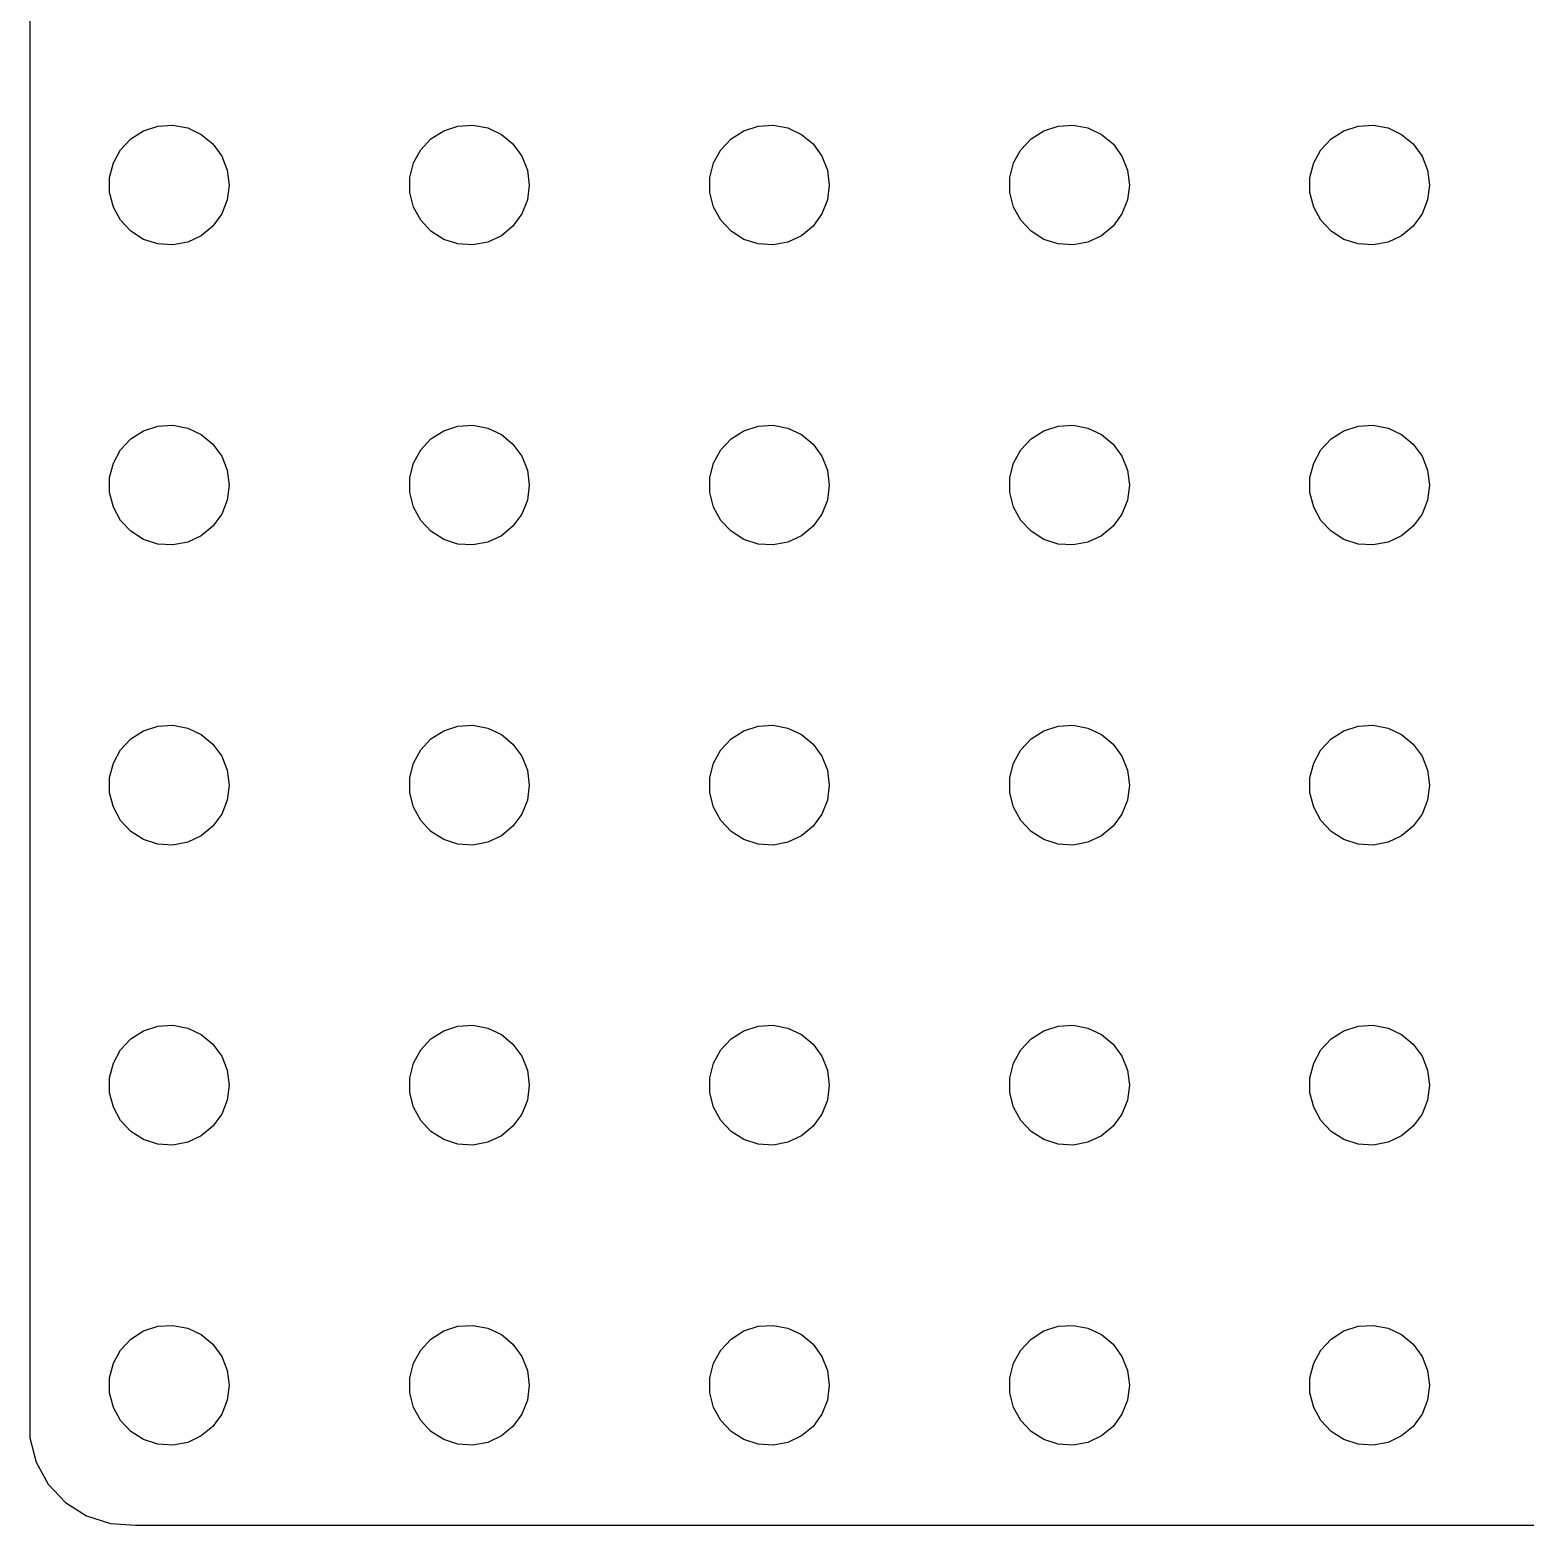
# Model space of a CAD drawing. Header units: metres. Extents: x -149 to 150, y -149 to 149.
# Drawn here: x -149.5 to -74.7, y -149.5 to -74.7 of the extents above; entities that cross this region are included whole.
import ezdxf

# ---------------------------------------------------------------- set-up
doc = ezdxf.new("R2010")
doc.units = ezdxf.units.M

msp = doc.modelspace()

# ---------------------------------------------------------------- linework, layer by layer
for p, q in [((-149.461, 145.127), (-149.461, -145.127)), ((-144.412, -80.1885), (-143.777, -79.7855)), ((-143.777, -79.7855), (-143.062, -79.5531)), ((-143.062, -79.5531), (-142.312, -79.5059)), ((-142.312, -79.5059), (-141.573, -79.6468)), ((-141.573, -79.6468), (-140.893, -79.967)), ((-140.893, -79.967), (-140.313, -80.4464)), ((-129.412, -80.1885), (-128.777, -79.7855)), ((-128.777, -79.7855), (-128.062, -79.5531)), ((-128.062, -79.5531), (-127.312, -79.5059)), ((-127.312, -79.5059), (-126.573, -79.6468)), ((-126.573, -79.6468), (-125.893, -79.967)), ((-125.893, -79.967), (-125.313, -80.4464)), ((-114.412, -80.1885), (-113.777, -79.7855)), ((-113.777, -79.7855), (-113.062, -79.5531)), ((-113.062, -79.5531), (-112.312, -79.5059)), ((-112.312, -79.5059), (-111.573, -79.6468)), ((-111.573, -79.6468), (-110.893, -79.967)), ((-110.893, -79.967), (-110.313, -80.4464)), ((-99.4123, -80.1885), (-98.7773, -79.7855)), ((-98.7773, -79.7855), (-98.0621, -79.5531)), ((-98.0621, -79.5531), (-97.3116, -79.5059)), ((-97.3116, -79.5059), (-96.573, -79.6468)), ((-96.573, -79.6468), (-95.8925, -79.967)), ((-95.8925, -79.967), (-95.3131, -80.4464)), ((-84.4123, -80.1885), (-83.7773, -79.7855)), ((-83.7773, -79.7855), (-83.0621, -79.5531)), ((-83.0621, -79.5531), (-82.3116, -79.5059)), ((-82.3116, -79.5059), (-81.573, -79.6468)), ((-81.573, -79.6468), (-80.8925, -79.967)), ((-80.8925, -79.967), (-80.3131, -80.4464)), ((-144.927, -80.7366), (-144.412, -80.1885)), ((-140.313, -80.4464), (-139.871, -81.0547)), ((-129.927, -80.7366), (-129.412, -80.1885)), ((-125.313, -80.4464), (-124.871, -81.0547)), ((-114.927, -80.7366), (-114.412, -80.1885)), ((-110.313, -80.4464), (-109.871, -81.0547)), ((-99.927, -80.7366), (-99.4123, -80.1885)), ((-95.3131, -80.4464), (-94.8711, -81.0547)), ((-84.927, -80.7366), (-84.4123, -80.1885)), ((-80.3131, -80.4464), (-79.8711, -81.0547)), ((-145.476, -82.124), (-145.289, -81.3956)), ((-145.289, -81.3956), (-144.927, -80.7366)), ((-139.871, -81.0547), (-139.594, -81.7539)), ((-130.476, -82.124), (-130.289, -81.3956)), ((-130.289, -81.3956), (-129.927, -80.7366)), ((-124.871, -81.0547), (-124.594, -81.7539)), ((-115.476, -82.124), (-115.289, -81.3956)), ((-115.289, -81.3956), (-114.927, -80.7366)), ((-109.871, -81.0547), (-109.594, -81.7539)), ((-100.476, -82.124), (-100.289, -81.3956)), ((-100.289, -81.3956), (-99.927, -80.7366)), ((-94.8711, -81.0547), (-94.5943, -81.7539)), ((-85.4763, -82.124), (-85.2893, -81.3956)), ((-85.2893, -81.3956), (-84.927, -80.7366)), ((-79.8711, -81.0547), (-79.5943, -81.7539)), ((-145.476, -82.876), (-145.476, -82.124)), ((-139.594, -81.7539), (-139.5, -82.5)), ((-130.476, -82.876), (-130.476, -82.124)), ((-124.594, -81.7539), (-124.5, -82.5)), ((-115.476, -82.876), (-115.476, -82.124)), ((-109.594, -81.7539), (-109.5, -82.5)), ((-100.476, -82.876), (-100.476, -82.124)), ((-94.5943, -81.7539), (-94.5, -82.5)), ((-85.4763, -82.876), (-85.4763, -82.124)), ((-79.5943, -81.7539), (-79.5, -82.5)), ((-145.289, -83.6044), (-145.476, -82.876)), ((-139.5, -82.5), (-139.594, -83.2461)), ((-130.289, -83.6044), (-130.476, -82.876)), ((-124.5, -82.5), (-124.594, -83.2461)), ((-115.289, -83.6044), (-115.476, -82.876)), ((-109.5, -82.5), (-109.594, -83.2461)), ((-100.289, -83.6044), (-100.476, -82.876)), ((-94.5, -82.5), (-94.5943, -83.2461)), ((-85.2893, -83.6044), (-85.4763, -82.876)), ((-79.5, -82.5), (-79.5943, -83.2461)), ((-144.927, -84.2634), (-145.289, -83.6044)), ((-139.594, -83.2461), (-139.871, -83.9453)), ((-129.927, -84.2634), (-130.289, -83.6044)), ((-124.594, -83.2461), (-124.871, -83.9453)), ((-114.927, -84.2634), (-115.289, -83.6044)), ((-109.594, -83.2461), (-109.871, -83.9453)), ((-99.927, -84.2634), (-100.289, -83.6044)), ((-94.5943, -83.2461), (-94.8711, -83.9453)), ((-84.927, -84.2634), (-85.2893, -83.6044)), ((-79.5943, -83.2461), (-79.8711, -83.9453)), ((-144.412, -84.8115), (-144.927, -84.2634)), ((-139.871, -83.9453), (-140.313, -84.5536)), ((-129.412, -84.8115), (-129.927, -84.2634)), ((-124.871, -83.9453), (-125.313, -84.5536)), ((-114.412, -84.8115), (-114.927, -84.2634)), ((-109.871, -83.9453), (-110.313, -84.5536)), ((-99.4123, -84.8115), (-99.927, -84.2634)), ((-94.8711, -83.9453), (-95.3131, -84.5536)), ((-84.4123, -84.8115), (-84.927, -84.2634)), ((-79.8711, -83.9453), (-80.3131, -84.5536)), ((-143.777, -85.2145), (-144.412, -84.8115)), ((-140.893, -85.033), (-141.573, -85.3532)), ((-140.313, -84.5536), (-140.893, -85.033)), ((-128.777, -85.2145), (-129.412, -84.8115)), ((-125.893, -85.033), (-126.573, -85.3532)), ((-125.313, -84.5536), (-125.893, -85.033)), ((-113.777, -85.2145), (-114.412, -84.8115)), ((-110.893, -85.033), (-111.573, -85.3532)), ((-110.313, -84.5536), (-110.893, -85.033)), ((-98.7773, -85.2145), (-99.4123, -84.8115)), ((-95.8925, -85.033), (-96.573, -85.3532)), ((-95.3131, -84.5536), (-95.8925, -85.033)), ((-83.7773, -85.2145), (-84.4123, -84.8115)), ((-80.8925, -85.033), (-81.573, -85.3532)), ((-80.3131, -84.5536), (-80.8925, -85.033)), ((-143.062, -85.4469), (-143.777, -85.2145)), ((-142.312, -85.4941), (-143.062, -85.4469)), ((-141.573, -85.3532), (-142.312, -85.4941)), ((-128.062, -85.4469), (-128.777, -85.2145)), ((-127.312, -85.4941), (-128.062, -85.4469)), ((-126.573, -85.3532), (-127.312, -85.4941)), ((-113.062, -85.4469), (-113.777, -85.2145)), ((-112.312, -85.4941), (-113.062, -85.4469)), ((-111.573, -85.3532), (-112.312, -85.4941)), ((-98.0621, -85.4469), (-98.7773, -85.2145)), ((-97.3116, -85.4941), (-98.0621, -85.4469)), ((-96.573, -85.3532), (-97.3116, -85.4941)), ((-83.0621, -85.4469), (-83.7773, -85.2145)), ((-82.3116, -85.4941), (-83.0621, -85.4469)), ((-81.573, -85.3532), (-82.3116, -85.4941)), ((-144.412, -95.1885), (-143.777, -94.7855)), ((-143.777, -94.7855), (-143.062, -94.5531)), ((-143.062, -94.5531), (-142.312, -94.5059)), ((-142.312, -94.5059), (-141.573, -94.6468)), ((-141.573, -94.6468), (-140.893, -94.967)), ((-129.412, -95.1885), (-128.777, -94.7855)), ((-128.777, -94.7855), (-128.062, -94.5531)), ((-128.062, -94.5531), (-127.312, -94.5059)), ((-127.312, -94.5059), (-126.573, -94.6468)), ((-126.573, -94.6468), (-125.893, -94.967)), ((-114.412, -95.1885), (-113.777, -94.7855)), ((-113.777, -94.7855), (-113.062, -94.5531)), ((-113.062, -94.5531), (-112.312, -94.5059)), ((-112.312, -94.5059), (-111.573, -94.6468)), ((-111.573, -94.6468), (-110.893, -94.967)), ((-99.4123, -95.1885), (-98.7773, -94.7855)), ((-98.7773, -94.7855), (-98.0621, -94.5531)), ((-98.0621, -94.5531), (-97.3116, -94.5059)), ((-97.3116, -94.5059), (-96.573, -94.6468)), ((-96.573, -94.6468), (-95.8925, -94.967)), ((-84.4123, -95.1885), (-83.7773, -94.7855)), ((-83.7773, -94.7855), (-83.0621, -94.5531)), ((-83.0621, -94.5531), (-82.3116, -94.5059)), ((-82.3116, -94.5059), (-81.573, -94.6468)), ((-81.573, -94.6468), (-80.8925, -94.967)), ((-144.927, -95.7366), (-144.412, -95.1885)), ((-140.893, -94.967), (-140.313, -95.4464)), ((-140.313, -95.4464), (-139.871, -96.0547)), ((-129.927, -95.7366), (-129.412, -95.1885)), ((-125.893, -94.967), (-125.313, -95.4464)), ((-125.313, -95.4464), (-124.871, -96.0547)), ((-114.927, -95.7366), (-114.412, -95.1885)), ((-110.893, -94.967), (-110.313, -95.4464)), ((-110.313, -95.4464), (-109.871, -96.0547)), ((-99.927, -95.7366), (-99.4123, -95.1885)), ((-95.8925, -94.967), (-95.3131, -95.4464)), ((-95.3131, -95.4464), (-94.8711, -96.0547)), ((-84.927, -95.7366), (-84.4123, -95.1885)), ((-80.8925, -94.967), (-80.3131, -95.4464)), ((-80.3131, -95.4464), (-79.8711, -96.0547)), ((-145.476, -97.124), (-145.289, -96.3956)), ((-145.289, -96.3956), (-144.927, -95.7366)), ((-139.871, -96.0547), (-139.594, -96.7539)), ((-130.476, -97.124), (-130.289, -96.3956)), ((-130.289, -96.3956), (-129.927, -95.7366)), ((-124.871, -96.0547), (-124.594, -96.7539)), ((-115.476, -97.124), (-115.289, -96.3956)), ((-115.289, -96.3956), (-114.927, -95.7366)), ((-109.871, -96.0547), (-109.594, -96.7539)), ((-100.476, -97.124), (-100.289, -96.3956)), ((-100.289, -96.3956), (-99.927, -95.7366)), ((-94.8711, -96.0547), (-94.5943, -96.7539)), ((-85.4763, -97.124), (-85.2893, -96.3956)), ((-85.2893, -96.3956), (-84.927, -95.7366)), ((-79.8711, -96.0547), (-79.5943, -96.7539)), ((-145.476, -97.876), (-145.476, -97.124)), ((-139.594, -96.7539), (-139.5, -97.5)), ((-130.476, -97.876), (-130.476, -97.124)), ((-124.594, -96.7539), (-124.5, -97.5)), ((-115.476, -97.876), (-115.476, -97.124)), ((-109.594, -96.7539), (-109.5, -97.5)), ((-100.476, -97.876), (-100.476, -97.124)), ((-94.5943, -96.7539), (-94.5, -97.5)), ((-85.4763, -97.876), (-85.4763, -97.124)), ((-79.5943, -96.7539), (-79.5, -97.5)), ((-145.289, -98.6044), (-145.476, -97.876)), ((-139.5, -97.5), (-139.594, -98.2461)), ((-130.289, -98.6044), (-130.476, -97.876)), ((-124.5, -97.5), (-124.594, -98.2461)), ((-115.289, -98.6044), (-115.476, -97.876)), ((-109.5, -97.5), (-109.594, -98.2461)), ((-100.289, -98.6044), (-100.476, -97.876)), ((-94.5, -97.5), (-94.5943, -98.2461)), ((-85.2893, -98.6044), (-85.4763, -97.876)), ((-79.5, -97.5), (-79.5943, -98.2461)), ((-144.927, -99.2634), (-145.289, -98.6044)), ((-139.594, -98.2461), (-139.871, -98.9453)), ((-129.927, -99.2634), (-130.289, -98.6044)), ((-124.594, -98.2461), (-124.871, -98.9453)), ((-114.927, -99.2634), (-115.289, -98.6044)), ((-109.594, -98.2461), (-109.871, -98.9453)), ((-99.927, -99.2634), (-100.289, -98.6044)), ((-94.5943, -98.2461), (-94.8711, -98.9453)), ((-84.927, -99.2634), (-85.2893, -98.6044)), ((-79.5943, -98.2461), (-79.8711, -98.9453)), ((-144.412, -99.8115), (-144.927, -99.2634)), ((-139.871, -98.9453), (-140.313, -99.5536)), ((-129.412, -99.8115), (-129.927, -99.2634)), ((-124.871, -98.9453), (-125.313, -99.5536)), ((-114.412, -99.8115), (-114.927, -99.2634)), ((-109.871, -98.9453), (-110.313, -99.5536)), ((-99.4123, -99.8115), (-99.927, -99.2634)), ((-94.8711, -98.9453), (-95.3131, -99.5536)), ((-84.4123, -99.8115), (-84.927, -99.2634)), ((-79.8711, -98.9453), (-80.3131, -99.5536)), ((-143.777, -100.214), (-144.412, -99.8115)), ((-140.893, -100.033), (-141.573, -100.353)), ((-140.313, -99.5536), (-140.893, -100.033)), ((-128.777, -100.214), (-129.412, -99.8115)), ((-125.893, -100.033), (-126.573, -100.353)), ((-125.313, -99.5536), (-125.893, -100.033)), ((-113.777, -100.214), (-114.412, -99.8115)), ((-110.893, -100.033), (-111.573, -100.353)), ((-110.313, -99.5536), (-110.893, -100.033)), ((-98.7773, -100.214), (-99.4123, -99.8115)), ((-95.8925, -100.033), (-96.573, -100.353)), ((-95.3131, -99.5536), (-95.8925, -100.033)), ((-83.7773, -100.214), (-84.4123, -99.8115)), ((-80.8925, -100.033), (-81.573, -100.353)), ((-80.3131, -99.5536), (-80.8925, -100.033)), ((-143.062, -100.447), (-143.777, -100.214)), ((-142.312, -100.494), (-143.062, -100.447)), ((-141.573, -100.353), (-142.312, -100.494)), ((-128.062, -100.447), (-128.777, -100.214)), ((-127.312, -100.494), (-128.062, -100.447)), ((-126.573, -100.353), (-127.312, -100.494)), ((-113.062, -100.447), (-113.777, -100.214)), ((-112.312, -100.494), (-113.062, -100.447)), ((-111.573, -100.353), (-112.312, -100.494)), ((-98.0621, -100.447), (-98.7773, -100.214)), ((-97.3116, -100.494), (-98.0621, -100.447)), ((-96.573, -100.353), (-97.3116, -100.494)), ((-83.0621, -100.447), (-83.7773, -100.214)), ((-82.3116, -100.494), (-83.0621, -100.447)), ((-81.573, -100.353), (-82.3116, -100.494)), ((-144.412, -110.188), (-143.777, -109.786)), ((-143.777, -109.786), (-143.062, -109.553)), ((-143.062, -109.553), (-142.312, -109.506)), ((-142.312, -109.506), (-141.573, -109.647)), ((-141.573, -109.647), (-140.893, -109.967)), ((-129.412, -110.188), (-128.777, -109.786)), ((-128.777, -109.786), (-128.062, -109.553)), ((-128.062, -109.553), (-127.312, -109.506)), ((-127.312, -109.506), (-126.573, -109.647)), ((-126.573, -109.647), (-125.893, -109.967)), ((-114.412, -110.188), (-113.777, -109.786)), ((-113.777, -109.786), (-113.062, -109.553)), ((-113.062, -109.553), (-112.312, -109.506)), ((-112.312, -109.506), (-111.573, -109.647)), ((-111.573, -109.647), (-110.893, -109.967)), ((-99.4123, -110.188), (-98.7773, -109.786)), ((-98.7773, -109.786), (-98.0621, -109.553)), ((-98.0621, -109.553), (-97.3116, -109.506)), ((-97.3116, -109.506), (-96.573, -109.647)), ((-96.573, -109.647), (-95.8925, -109.967)), ((-84.4123, -110.188), (-83.7773, -109.786)), ((-83.7773, -109.786), (-83.0621, -109.553)), ((-83.0621, -109.553), (-82.3116, -109.506)), ((-82.3116, -109.506), (-81.573, -109.647)), ((-81.573, -109.647), (-80.8925, -109.967)), ((-144.927, -110.737), (-144.412, -110.188)), ((-140.893, -109.967), (-140.313, -110.446)), ((-140.313, -110.446), (-139.871, -111.055)), ((-129.927, -110.737), (-129.412, -110.188)), ((-125.893, -109.967), (-125.313, -110.446)), ((-125.313, -110.446), (-124.871, -111.055)), ((-114.927, -110.737), (-114.412, -110.188)), ((-110.893, -109.967), (-110.313, -110.446)), ((-110.313, -110.446), (-109.871, -111.055)), ((-99.927, -110.737), (-99.4123, -110.188)), ((-95.8925, -109.967), (-95.3131, -110.446)), ((-95.3131, -110.446), (-94.8711, -111.055)), ((-84.927, -110.737), (-84.4123, -110.188)), ((-80.8925, -109.967), (-80.3131, -110.446)), ((-80.3131, -110.446), (-79.8711, -111.055)), ((-145.289, -111.396), (-144.927, -110.737)), ((-139.871, -111.055), (-139.594, -111.754)), ((-130.289, -111.396), (-129.927, -110.737)), ((-124.871, -111.055), (-124.594, -111.754)), ((-115.289, -111.396), (-114.927, -110.737)), ((-109.871, -111.055), (-109.594, -111.754)), ((-100.289, -111.396), (-99.927, -110.737)), ((-94.8711, -111.055), (-94.5943, -111.754)), ((-85.2893, -111.396), (-84.927, -110.737)), ((-79.8711, -111.055), (-79.5943, -111.754)), ((-145.476, -112.124), (-145.289, -111.396)), ((-139.594, -111.754), (-139.5, -112.5)), ((-130.476, -112.124), (-130.289, -111.396)), ((-124.594, -111.754), (-124.5, -112.5)), ((-115.476, -112.124), (-115.289, -111.396)), ((-109.594, -111.754), (-109.5, -112.5)), ((-100.476, -112.124), (-100.289, -111.396)), ((-94.5943, -111.754), (-94.5, -112.5)), ((-85.4763, -112.124), (-85.2893, -111.396)), ((-79.5943, -111.754), (-79.5, -112.5)), ((-145.476, -112.876), (-145.476, -112.124)), ((-139.5, -112.5), (-139.594, -113.246)), ((-130.476, -112.876), (-130.476, -112.124)), ((-124.5, -112.5), (-124.594, -113.246)), ((-115.476, -112.876), (-115.476, -112.124)), ((-109.5, -112.5), (-109.594, -113.246)), ((-100.476, -112.876), (-100.476, -112.124)), ((-94.5, -112.5), (-94.5943, -113.246)), ((-85.4763, -112.876), (-85.4763, -112.124)), ((-79.5, -112.5), (-79.5943, -113.246)), ((-145.289, -113.604), (-145.476, -112.876)), ((-144.927, -114.263), (-145.289, -113.604)), ((-139.594, -113.246), (-139.871, -113.945)), ((-130.289, -113.604), (-130.476, -112.876)), ((-129.927, -114.263), (-130.289, -113.604)), ((-124.594, -113.246), (-124.871, -113.945)), ((-115.289, -113.604), (-115.476, -112.876)), ((-114.927, -114.263), (-115.289, -113.604)), ((-109.594, -113.246), (-109.871, -113.945)), ((-100.289, -113.604), (-100.476, -112.876)), ((-99.927, -114.263), (-100.289, -113.604)), ((-94.5943, -113.246), (-94.8711, -113.945)), ((-85.2893, -113.604), (-85.4763, -112.876)), ((-84.927, -114.263), (-85.2893, -113.604)), ((-79.5943, -113.246), (-79.8711, -113.945)), ((-144.412, -114.812), (-144.927, -114.263)), ((-139.871, -113.945), (-140.313, -114.554)), ((-129.412, -114.812), (-129.927, -114.263)), ((-124.871, -113.945), (-125.313, -114.554)), ((-114.412, -114.812), (-114.927, -114.263)), ((-109.871, -113.945), (-110.313, -114.554)), ((-99.4123, -114.812), (-99.927, -114.263)), ((-94.8711, -113.945), (-95.3131, -114.554)), ((-84.4123, -114.812), (-84.927, -114.263)), ((-79.8711, -113.945), (-80.3131, -114.554)), ((-143.777, -115.214), (-144.412, -114.812)), ((-140.893, -115.033), (-141.573, -115.353)), ((-140.313, -114.554), (-140.893, -115.033)), ((-128.777, -115.214), (-129.412, -114.812)), ((-125.893, -115.033), (-126.573, -115.353)), ((-125.313, -114.554), (-125.893, -115.033)), ((-113.777, -115.214), (-114.412, -114.812)), ((-110.893, -115.033), (-111.573, -115.353)), ((-110.313, -114.554), (-110.893, -115.033)), ((-98.7773, -115.214), (-99.4123, -114.812)), ((-95.8925, -115.033), (-96.573, -115.353)), ((-95.3131, -114.554), (-95.8925, -115.033)), ((-83.7773, -115.214), (-84.4123, -114.812)), ((-80.8925, -115.033), (-81.573, -115.353)), ((-80.3131, -114.554), (-80.8925, -115.033)), ((-143.062, -115.447), (-143.777, -115.214)), ((-142.312, -115.494), (-143.062, -115.447)), ((-141.573, -115.353), (-142.312, -115.494)), ((-128.062, -115.447), (-128.777, -115.214)), ((-127.312, -115.494), (-128.062, -115.447)), ((-126.573, -115.353), (-127.312, -115.494)), ((-113.062, -115.447), (-113.777, -115.214)), ((-112.312, -115.494), (-113.062, -115.447)), ((-111.573, -115.353), (-112.312, -115.494)), ((-98.0621, -115.447), (-98.7773, -115.214)), ((-97.3116, -115.494), (-98.0621, -115.447)), ((-96.573, -115.353), (-97.3116, -115.494)), ((-83.0621, -115.447), (-83.7773, -115.214)), ((-82.3116, -115.494), (-83.0621, -115.447)), ((-81.573, -115.353), (-82.3116, -115.494)), ((-144.412, -125.188), (-143.777, -124.786)), ((-143.777, -124.786), (-143.062, -124.553)), ((-143.062, -124.553), (-142.312, -124.506)), ((-142.312, -124.506), (-141.573, -124.647)), ((-141.573, -124.647), (-140.893, -124.967)), ((-129.412, -125.188), (-128.777, -124.786)), ((-128.777, -124.786), (-128.062, -124.553)), ((-128.062, -124.553), (-127.312, -124.506)), ((-127.312, -124.506), (-126.573, -124.647)), ((-126.573, -124.647), (-125.893, -124.967)), ((-114.412, -125.188), (-113.777, -124.786)), ((-113.777, -124.786), (-113.062, -124.553)), ((-113.062, -124.553), (-112.312, -124.506)), ((-112.312, -124.506), (-111.573, -124.647)), ((-111.573, -124.647), (-110.893, -124.967)), ((-99.4123, -125.188), (-98.7773, -124.786)), ((-98.7773, -124.786), (-98.0621, -124.553)), ((-98.0621, -124.553), (-97.3116, -124.506)), ((-97.3116, -124.506), (-96.573, -124.647)), ((-96.573, -124.647), (-95.8925, -124.967)), ((-84.4123, -125.188), (-83.7773, -124.786)), ((-83.7773, -124.786), (-83.0621, -124.553)), ((-83.0621, -124.553), (-82.3116, -124.506)), ((-82.3116, -124.506), (-81.573, -124.647)), ((-81.573, -124.647), (-80.8925, -124.967)), ((-144.927, -125.737), (-144.412, -125.188)), ((-140.893, -124.967), (-140.313, -125.446)), ((-140.313, -125.446), (-139.871, -126.055)), ((-129.927, -125.737), (-129.412, -125.188)), ((-125.893, -124.967), (-125.313, -125.446)), ((-125.313, -125.446), (-124.871, -126.055)), ((-114.927, -125.737), (-114.412, -125.188)), ((-110.893, -124.967), (-110.313, -125.446)), ((-110.313, -125.446), (-109.871, -126.055)), ((-99.927, -125.737), (-99.4123, -125.188)), ((-95.8925, -124.967), (-95.3131, -125.446)), ((-95.3131, -125.446), (-94.8711, -126.055)), ((-84.927, -125.737), (-84.4123, -125.188)), ((-80.8925, -124.967), (-80.3131, -125.446)), ((-80.3131, -125.446), (-79.8711, -126.055)), ((-145.289, -126.396), (-144.927, -125.737)), ((-139.871, -126.055), (-139.594, -126.754)), ((-130.289, -126.396), (-129.927, -125.737)), ((-124.871, -126.055), (-124.594, -126.754)), ((-115.289, -126.396), (-114.927, -125.737)), ((-109.871, -126.055), (-109.594, -126.754)), ((-100.289, -126.396), (-99.927, -125.737)), ((-94.8711, -126.055), (-94.5943, -126.754)), ((-85.2893, -126.396), (-84.927, -125.737)), ((-79.8711, -126.055), (-79.5943, -126.754)), ((-145.476, -127.124), (-145.289, -126.396)), ((-139.594, -126.754), (-139.5, -127.5)), ((-130.476, -127.124), (-130.289, -126.396)), ((-124.594, -126.754), (-124.5, -127.5)), ((-115.476, -127.124), (-115.289, -126.396)), ((-109.594, -126.754), (-109.5, -127.5)), ((-100.476, -127.124), (-100.289, -126.396)), ((-94.5943, -126.754), (-94.5, -127.5)), ((-85.4763, -127.124), (-85.2893, -126.396)), ((-79.5943, -126.754), (-79.5, -127.5)), ((-145.476, -127.876), (-145.476, -127.124)), ((-139.5, -127.5), (-139.594, -128.246)), ((-130.476, -127.876), (-130.476, -127.124)), ((-124.5, -127.5), (-124.594, -128.246)), ((-115.476, -127.876), (-115.476, -127.124)), ((-109.5, -127.5), (-109.594, -128.246)), ((-100.476, -127.876), (-100.476, -127.124)), ((-94.5, -127.5), (-94.5943, -128.246)), ((-85.4763, -127.876), (-85.4763, -127.124)), ((-79.5, -127.5), (-79.5943, -128.246)), ((-145.289, -128.604), (-145.476, -127.876)), ((-139.594, -128.246), (-139.871, -128.945)), ((-130.289, -128.604), (-130.476, -127.876)), ((-124.594, -128.246), (-124.871, -128.945)), ((-115.289, -128.604), (-115.476, -127.876)), ((-109.594, -128.246), (-109.871, -128.945)), ((-100.289, -128.604), (-100.476, -127.876)), ((-94.5943, -128.246), (-94.8711, -128.945)), ((-85.2893, -128.604), (-85.4763, -127.876)), ((-79.5943, -128.246), (-79.8711, -128.945)), ((-144.927, -129.263), (-145.289, -128.604)), ((-144.412, -129.812), (-144.927, -129.263)), ((-139.871, -128.945), (-140.313, -129.554)), ((-129.927, -129.263), (-130.289, -128.604)), ((-129.412, -129.812), (-129.927, -129.263)), ((-124.871, -128.945), (-125.313, -129.554)), ((-114.927, -129.263), (-115.289, -128.604)), ((-114.412, -129.812), (-114.927, -129.263)), ((-109.871, -128.945), (-110.313, -129.554)), ((-99.927, -129.263), (-100.289, -128.604)), ((-99.4123, -129.812), (-99.927, -129.263)), ((-94.8711, -128.945), (-95.3131, -129.554)), ((-84.927, -129.263), (-85.2893, -128.604)), ((-84.4123, -129.812), (-84.927, -129.263)), ((-79.8711, -128.945), (-80.3131, -129.554)), ((-143.777, -130.214), (-144.412, -129.812)), ((-140.893, -130.033), (-141.573, -130.353)), ((-140.313, -129.554), (-140.893, -130.033)), ((-128.777, -130.214), (-129.412, -129.812)), ((-125.893, -130.033), (-126.573, -130.353)), ((-125.313, -129.554), (-125.893, -130.033)), ((-113.777, -130.214), (-114.412, -129.812)), ((-110.893, -130.033), (-111.573, -130.353)), ((-110.313, -129.554), (-110.893, -130.033)), ((-98.7773, -130.214), (-99.4123, -129.812)), ((-95.8925, -130.033), (-96.573, -130.353)), ((-95.3131, -129.554), (-95.8925, -130.033)), ((-83.7773, -130.214), (-84.4123, -129.812)), ((-80.8925, -130.033), (-81.573, -130.353)), ((-80.3131, -129.554), (-80.8925, -130.033)), ((-143.062, -130.447), (-143.777, -130.214)), ((-142.312, -130.494), (-143.062, -130.447)), ((-141.573, -130.353), (-142.312, -130.494)), ((-128.062, -130.447), (-128.777, -130.214)), ((-127.312, -130.494), (-128.062, -130.447)), ((-126.573, -130.353), (-127.312, -130.494)), ((-113.062, -130.447), (-113.777, -130.214)), ((-112.312, -130.494), (-113.062, -130.447)), ((-111.573, -130.353), (-112.312, -130.494)), ((-98.0621, -130.447), (-98.7773, -130.214)), ((-97.3116, -130.494), (-98.0621, -130.447)), ((-96.573, -130.353), (-97.3116, -130.494)), ((-83.0621, -130.447), (-83.7773, -130.214)), ((-82.3116, -130.494), (-83.0621, -130.447)), ((-81.573, -130.353), (-82.3116, -130.494)), ((-143.777, -139.786), (-143.062, -139.553)), ((-143.062, -139.553), (-142.312, -139.506)), ((-142.312, -139.506), (-141.573, -139.647)), ((-141.573, -139.647), (-140.893, -139.967)), ((-128.777, -139.786), (-128.062, -139.553)), ((-128.062, -139.553), (-127.312, -139.506)), ((-127.312, -139.506), (-126.573, -139.647)), ((-126.573, -139.647), (-125.893, -139.967)), ((-113.777, -139.786), (-113.062, -139.553)), ((-113.062, -139.553), (-112.312, -139.506)), ((-112.312, -139.506), (-111.573, -139.647)), ((-111.573, -139.647), (-110.893, -139.967)), ((-98.7773, -139.786), (-98.0621, -139.553)), ((-98.0621, -139.553), (-97.3116, -139.506)), ((-97.3116, -139.506), (-96.573, -139.647)), ((-96.573, -139.647), (-95.8925, -139.967)), ((-83.7773, -139.786), (-83.0621, -139.553)), ((-83.0621, -139.553), (-82.3116, -139.506)), ((-82.3116, -139.506), (-81.573, -139.647)), ((-81.573, -139.647), (-80.8925, -139.967)), ((-144.927, -140.737), (-144.412, -140.188)), ((-144.412, -140.188), (-143.777, -139.786)), ((-140.893, -139.967), (-140.313, -140.446)), ((-140.313, -140.446), (-139.871, -141.055)), ((-129.927, -140.737), (-129.412, -140.188)), ((-129.412, -140.188), (-128.777, -139.786)), ((-125.893, -139.967), (-125.313, -140.446)), ((-125.313, -140.446), (-124.871, -141.055)), ((-114.927, -140.737), (-114.412, -140.188)), ((-114.412, -140.188), (-113.777, -139.786)), ((-110.893, -139.967), (-110.313, -140.446)), ((-110.313, -140.446), (-109.871, -141.055)), ((-99.927, -140.737), (-99.4123, -140.188)), ((-99.4123, -140.188), (-98.7773, -139.786)), ((-95.8925, -139.967), (-95.3131, -140.446)), ((-95.3131, -140.446), (-94.8711, -141.055)), ((-84.927, -140.737), (-84.4123, -140.188)), ((-84.4123, -140.188), (-83.7773, -139.786)), ((-80.8925, -139.967), (-80.3131, -140.446)), ((-80.3131, -140.446), (-79.8711, -141.055)), ((-145.289, -141.396), (-144.927, -140.737)), ((-139.871, -141.055), (-139.594, -141.754)), ((-130.289, -141.396), (-129.927, -140.737)), ((-124.871, -141.055), (-124.594, -141.754)), ((-115.289, -141.396), (-114.927, -140.737)), ((-109.871, -141.055), (-109.594, -141.754)), ((-100.289, -141.396), (-99.927, -140.737)), ((-94.8711, -141.055), (-94.5943, -141.754)), ((-85.2893, -141.396), (-84.927, -140.737)), ((-79.8711, -141.055), (-79.5943, -141.754)), ((-145.476, -142.124), (-145.289, -141.396)), ((-139.594, -141.754), (-139.5, -142.5)), ((-130.476, -142.124), (-130.289, -141.396)), ((-124.594, -141.754), (-124.5, -142.5)), ((-115.476, -142.124), (-115.289, -141.396)), ((-109.594, -141.754), (-109.5, -142.5)), ((-100.476, -142.124), (-100.289, -141.396)), ((-94.5943, -141.754), (-94.5, -142.5)), ((-85.4763, -142.124), (-85.2893, -141.396)), ((-79.5943, -141.754), (-79.5, -142.5)), ((-145.476, -142.876), (-145.476, -142.124)), ((-139.5, -142.5), (-139.594, -143.246)), ((-130.476, -142.876), (-130.476, -142.124)), ((-124.5, -142.5), (-124.594, -143.246)), ((-115.476, -142.876), (-115.476, -142.124)), ((-109.5, -142.5), (-109.594, -143.246)), ((-100.476, -142.876), (-100.476, -142.124)), ((-94.5, -142.5), (-94.5943, -143.246)), ((-85.4763, -142.876), (-85.4763, -142.124)), ((-79.5, -142.5), (-79.5943, -143.246)), ((-145.289, -143.604), (-145.476, -142.876)), ((-139.594, -143.246), (-139.871, -143.945)), ((-130.289, -143.604), (-130.476, -142.876)), ((-124.594, -143.246), (-124.871, -143.945)), ((-115.289, -143.604), (-115.476, -142.876)), ((-109.594, -143.246), (-109.871, -143.945)), ((-100.289, -143.604), (-100.476, -142.876)), ((-94.5943, -143.246), (-94.8711, -143.945)), ((-85.2893, -143.604), (-85.4763, -142.876)), ((-79.5943, -143.246), (-79.8711, -143.945)), ((-144.927, -144.263), (-145.289, -143.604)), ((-139.871, -143.945), (-140.313, -144.554)), ((-129.927, -144.263), (-130.289, -143.604)), ((-124.871, -143.945), (-125.313, -144.554)), ((-114.927, -144.263), (-115.289, -143.604)), ((-109.871, -143.945), (-110.313, -144.554)), ((-99.927, -144.263), (-100.289, -143.604)), ((-94.8711, -143.945), (-95.3131, -144.554)), ((-84.927, -144.263), (-85.2893, -143.604)), ((-79.8711, -143.945), (-80.3131, -144.554)), ((-144.412, -144.812), (-144.927, -144.263)), ((-143.777, -145.214), (-144.412, -144.812)), ((-140.313, -144.554), (-140.893, -145.033)), ((-129.412, -144.812), (-129.927, -144.263)), ((-128.777, -145.214), (-129.412, -144.812)), ((-125.313, -144.554), (-125.893, -145.033)), ((-114.412, -144.812), (-114.927, -144.263)), ((-113.777, -145.214), (-114.412, -144.812)), ((-110.313, -144.554), (-110.893, -145.033)), ((-99.4123, -144.812), (-99.927, -144.263)), ((-98.7773, -145.214), (-99.4123, -144.812)), ((-95.3131, -144.554), (-95.8925, -145.033)), ((-84.4123, -144.812), (-84.927, -144.263)), ((-83.7773, -145.214), (-84.4123, -144.812)), ((-80.3131, -144.554), (-80.8925, -145.033)), ((-149.461, -145.127), (-149.149, -146.341)), ((-143.062, -145.447), (-143.777, -145.214)), ((-142.312, -145.494), (-143.062, -145.447)), ((-141.573, -145.353), (-142.312, -145.494)), ((-140.893, -145.033), (-141.573, -145.353)), ((-128.062, -145.447), (-128.777, -145.214)), ((-127.312, -145.494), (-128.062, -145.447)), ((-126.573, -145.353), (-127.312, -145.494)), ((-125.893, -145.033), (-126.573, -145.353)), ((-113.062, -145.447), (-113.777, -145.214)), ((-112.312, -145.494), (-113.062, -145.447)), ((-111.573, -145.353), (-112.312, -145.494)), ((-110.893, -145.033), (-111.573, -145.353)), ((-98.0621, -145.447), (-98.7773, -145.214)), ((-97.3116, -145.494), (-98.0621, -145.447)), ((-96.573, -145.353), (-97.3116, -145.494)), ((-95.8925, -145.033), (-96.573, -145.353)), ((-83.0621, -145.447), (-83.7773, -145.214)), ((-82.3116, -145.494), (-83.0621, -145.447)), ((-81.573, -145.353), (-82.3116, -145.494)), ((-80.8925, -145.033), (-81.573, -145.353)), ((-149.149, -146.341), (-148.545, -147.439)), ((-148.545, -147.439), (-147.687, -148.353)), ((-147.687, -148.353), (-146.629, -149.024)), ((-146.629, -149.024), (-145.437, -149.411)), ((-145.437, -149.411), (-144.186, -149.49)), ((-144.186, -149.49), (144.814, -149.49))]:
    msp.add_line(p, q)

doc.saveas('drawing.dxf')
